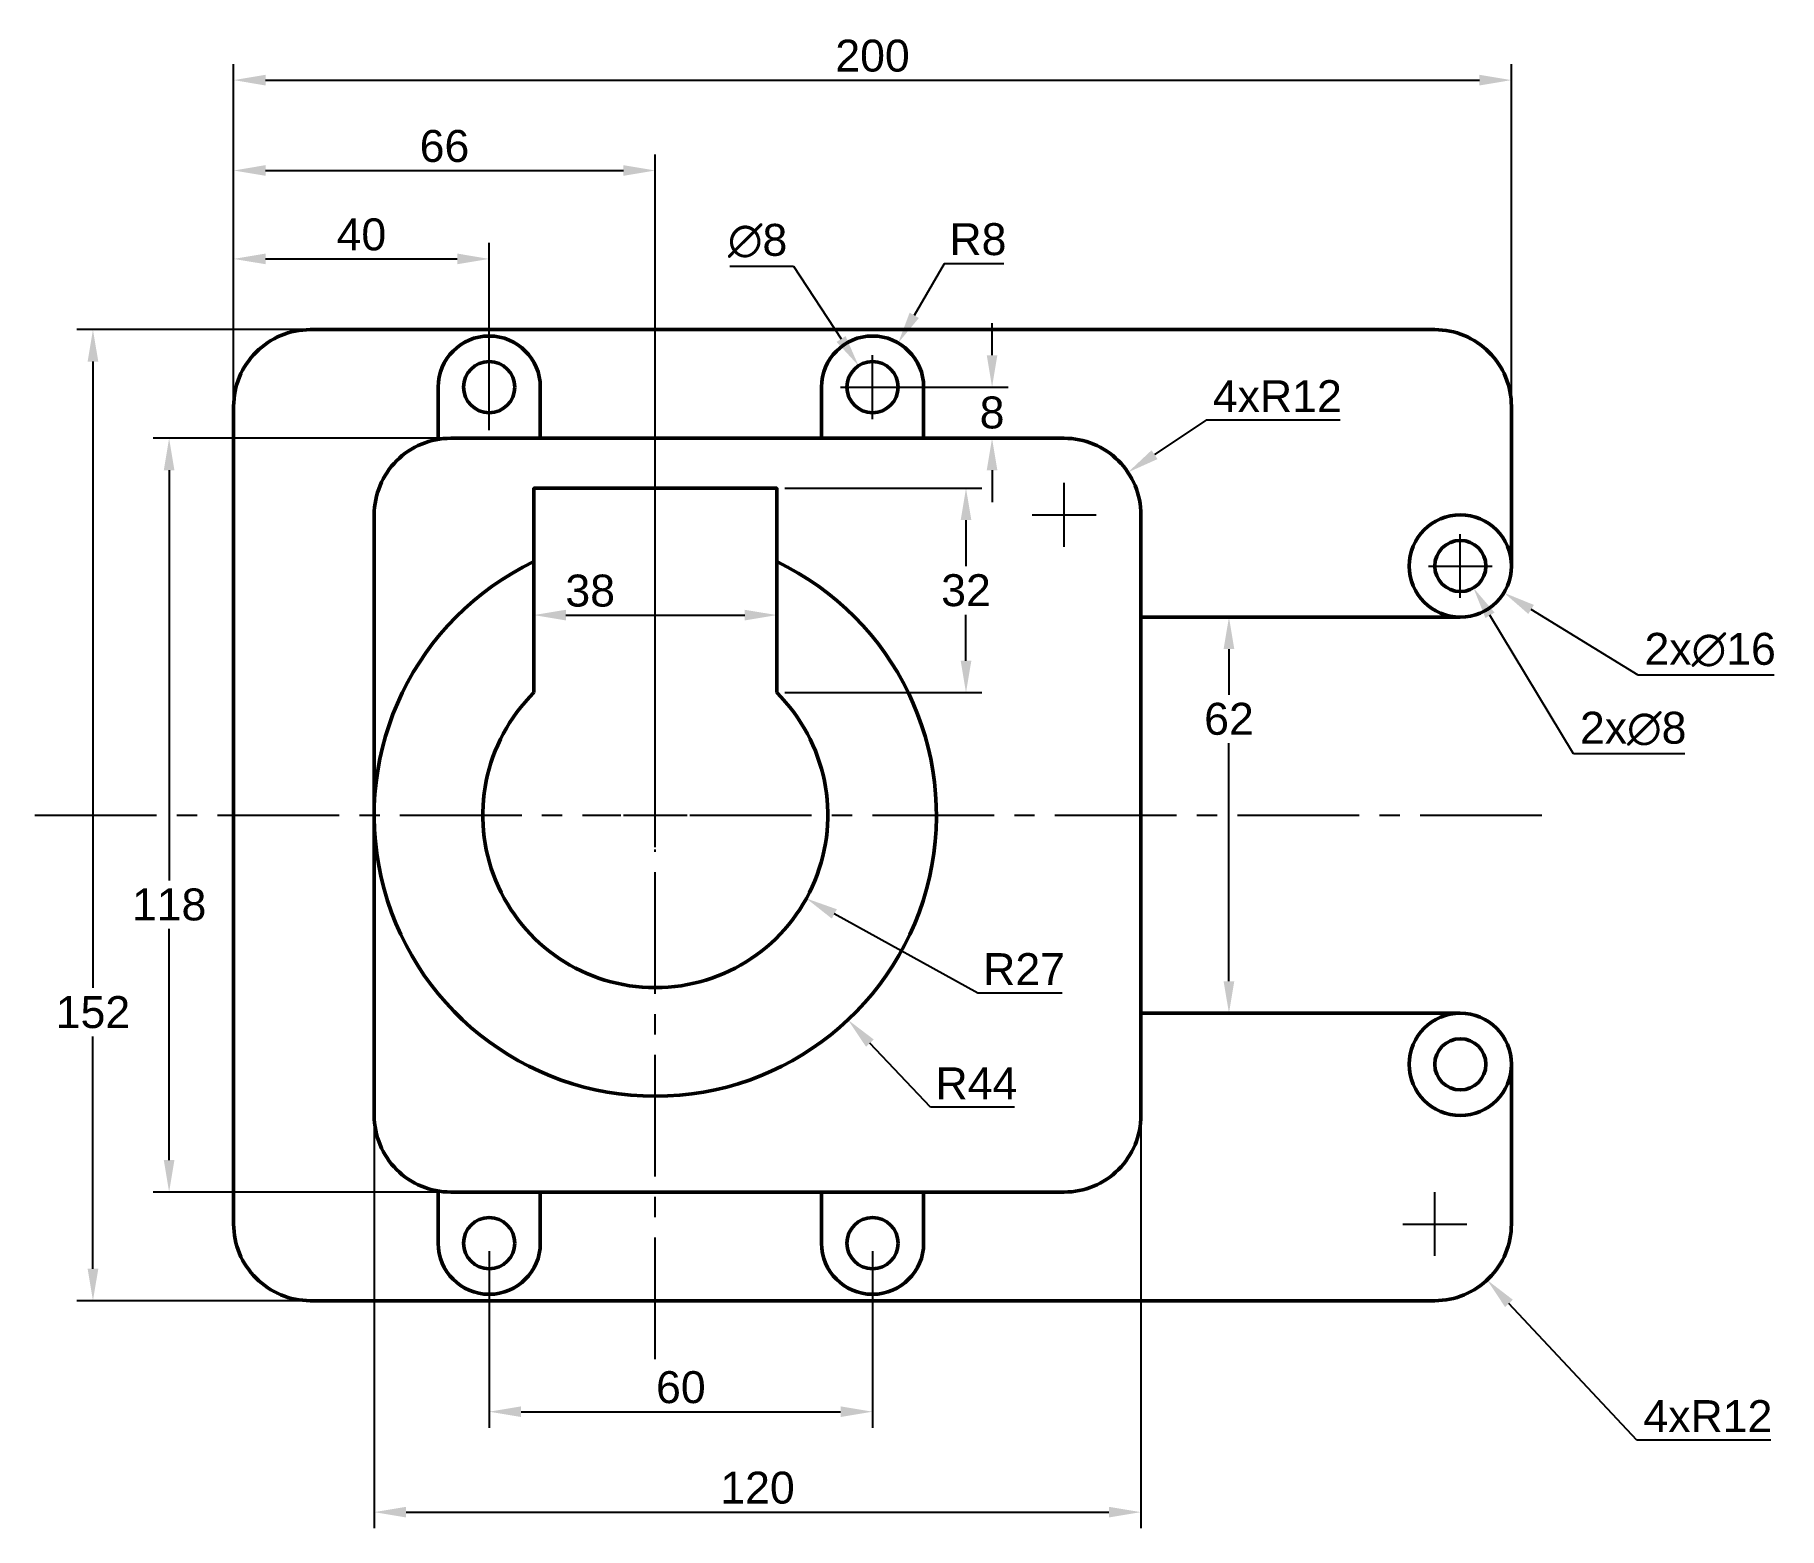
# Model space of a CAD drawing. Header units: millimetres. Extents: x 1383 to 1656, y 709 to 942.
import ezdxf

# ---------------------------------------------------------------- set-up
doc = ezdxf.new("R2010")
doc.units = ezdxf.units.MM
doc.linetypes.add('CENTER2', pattern=[28.575, 19.05, -3.175, 3.175, -3.175])
doc.layers.add('dim', color=8, linetype='Continuous')
doc.styles.get("Standard").update_dxf_attribs({"font": 'arial.ttf'})
doc.dimstyles.new('ISO-25', dxfattribs={"dimscale": 2, "dimtxt": 2.5, "dimasz": 2.5, "dimexe": 1.25, "dimexo": 0.625, "dimtad": 1, "dimtih": 1, "dimtoh": 1, "dimdsep": 46, "dimtxsty": 'Standard', "dimcen": 2.5, "dimadec": 0, "dimazin": 0, "dimtfac": 1, "dimtofl": 0, "dimtmove": 0, "dimatfit": 3, "dimfxl": 1, "dimarcsym": 0})

# ---------------------------------------------------------------- blocks, each defined once
blk = doc.blocks.new('*D1')
at = {"layer": 'Defpoints', "color": 0, "transparency": 16777216}
for p in [(1392.25, 896.16), (1426.27, 896.16), (1426.27, 744.16)]:
    blk.add_point(p, dxfattribs=at)
at = {"layer": 'dim', "color": 0, "lineweight": -2, "transparency": 16777216}
for p, q in [((1425.02, 896.16), (1389.75, 896.16)), ((1392.25, 891.16), (1392.25, 793.11)), ((1392.25, 749.16), (1392.25, 785.5)), ((1425.02, 744.16), (1389.75, 744.16))]:
    blk.add_line(p, q, dxfattribs=at)
at = {"layer": 'dim', "color": 0, "transparency": 16777216}
for points in [[(1391.42, 891.16), (1393.09, 891.16), (1392.25, 896.16)], [(1391.42, 749.16), (1393.09, 749.16), (1392.25, 744.16)]]:
    blk.add_solid(points, dxfattribs=at)
at = {"layer": 'dim', "color": 0, "transparency": 16777216, "insert": (1392.25, 789.3), "char_height": 5, "attachment_point": 5}
blk.add_mtext('152', dxfattribs=at)
blk = doc.blocks.new('*D2')
at = {"layer": 'Defpoints', "color": 0, "transparency": 16777216}
for p in [(1614.27, 935.22), (1414.27, 884.16), (1614.27, 884.16)]:
    blk.add_point(p, dxfattribs=at)
at = {"layer": 'dim', "color": 0, "lineweight": -2, "transparency": 16777216}
for p, q in [((1414.27, 885.41), (1414.27, 937.72)), ((1614.27, 885.41), (1614.27, 937.72)), ((1419.27, 935.22), (1609.27, 935.22))]:
    blk.add_line(p, q, dxfattribs=at)
at = {"layer": 'dim', "color": 0, "transparency": 16777216}
for points in [[(1419.27, 936.05), (1419.27, 934.38), (1414.27, 935.22)], [(1609.27, 936.05), (1609.27, 934.38), (1614.27, 935.22)]]:
    blk.add_solid(points, dxfattribs=at)
at = {"layer": 'dim', "color": 0, "transparency": 16777216, "insert": (1514.27, 939.02), "char_height": 5, "attachment_point": 5}
blk.add_mtext('200', dxfattribs=at)
blk = doc.blocks.new('*D3')
at = {"layer": 'Defpoints', "color": 0, "transparency": 16777216}
for p in [(1602.27, 756.16), (1610.47, 747.4)]:
    blk.add_point(p, dxfattribs=at)
at = {"layer": 'dim', "color": 0, "lineweight": -2, "transparency": 16777216}
for p, q in [((1602.27, 751.16), (1602.27, 761.16)), ((1597.27, 756.16), (1607.27, 756.16)), ((1633.9, 722.33), (1613.88, 743.74)), ((1654.89, 722.33), (1633.9, 722.33))]:
    blk.add_line(p, q, dxfattribs=at)
at = {"layer": 'dim', "color": 0, "transparency": 16777216}
blk.add_solid([(1614.49, 744.31), (1613.27, 743.17), (1610.47, 747.4)], dxfattribs=at)
at = {"layer": 'dim', "color": 0, "transparency": 16777216, "insert": (1645.02, 726.09), "char_height": 5, "attachment_point": 5}
blk.add_mtext('4xR12', dxfattribs=at)
blk = doc.blocks.new('*D4')
at = {"layer": 'Defpoints', "color": 0, "transparency": 16777216}
for p in [(1436.27, 820.16), (1556.27, 820.16), (1556.27, 711.06)]:
    blk.add_point(p, dxfattribs=at)
at = {"layer": 'dim', "color": 0, "lineweight": -2, "transparency": 16777216}
for p, q in [((1436.27, 818.91), (1436.27, 708.56)), ((1556.27, 818.91), (1556.27, 708.56)), ((1441.27, 711.06), (1551.27, 711.06))]:
    blk.add_line(p, q, dxfattribs=at)
at = {"layer": 'dim', "color": 0, "transparency": 16777216}
for points in [[(1441.27, 711.89), (1441.27, 710.23), (1436.27, 711.06)], [(1551.27, 711.89), (1551.27, 710.23), (1556.27, 711.06)]]:
    blk.add_solid(points, dxfattribs=at)
at = {"layer": 'dim', "color": 0, "transparency": 16777216, "insert": (1496.27, 714.86), "char_height": 5, "attachment_point": 5}
blk.add_mtext('120', dxfattribs=at)
blk = doc.blocks.new('*D5')
at = {"layer": 'Defpoints', "color": 0, "transparency": 16777216}
for p in [(1454.27, 879.16), (1404.17, 761.16), (1454.27, 761.16)]:
    blk.add_point(p, dxfattribs=at)
at = {"layer": 'dim', "color": 0, "lineweight": -2, "transparency": 16777216}
for p, q in [((1453.02, 879.16), (1401.67, 879.16)), ((1404.17, 874.16), (1404.17, 809.95)), ((1404.17, 766.16), (1404.17, 802.35)), ((1453.02, 761.16), (1401.67, 761.16))]:
    blk.add_line(p, q, dxfattribs=at)
at = {"layer": 'dim', "color": 0, "transparency": 16777216}
for points in [[(1403.34, 874.16), (1405, 874.16), (1404.17, 879.16)], [(1403.34, 766.16), (1405, 766.16), (1404.17, 761.16)]]:
    blk.add_solid(points, dxfattribs=at)
at = {"layer": 'dim', "color": 0, "transparency": 16777216, "insert": (1404.17, 806.15), "char_height": 5, "attachment_point": 5}
blk.add_mtext('118', dxfattribs=at)
blk = doc.blocks.new('*D6')
at = {"layer": 'Defpoints', "color": 0, "transparency": 16777216}
for p in [(1554.25, 873.82), (1544.27, 867.16)]:
    blk.add_point(p, dxfattribs=at)
at = {"layer": 'dim', "color": 0, "lineweight": -2, "transparency": 16777216}
for p, q in [((1566.51, 881.99), (1558.41, 876.59)), ((1587.49, 881.99), (1566.51, 881.99)), ((1544.27, 862.16), (1544.27, 872.16)), ((1539.27, 867.16), (1549.27, 867.16))]:
    blk.add_line(p, q, dxfattribs=at)
at = {"layer": 'dim', "color": 0, "transparency": 16777216}
blk.add_solid([(1557.95, 877.29), (1558.88, 875.9), (1554.25, 873.82)], dxfattribs=at)
at = {"layer": 'dim', "color": 0, "transparency": 16777216, "insert": (1577.63, 885.75), "char_height": 5, "attachment_point": 5}
blk.add_mtext('4xR12', dxfattribs=at)
blk = doc.blocks.new('*D7')
at = {"layer": 'Defpoints', "color": 0, "transparency": 16777216}
for p in [(1480.27, 921.07), (1414.27, 820.16), (1480.27, 820.16)]:
    blk.add_point(p, dxfattribs=at)
at = {"layer": 'dim', "color": 0, "lineweight": -2, "transparency": 16777216}
for p, q in [((1414.27, 821.41), (1414.27, 923.57)), ((1480.27, 821.41), (1480.27, 923.57)), ((1419.27, 921.07), (1475.27, 921.07))]:
    blk.add_line(p, q, dxfattribs=at)
at = {"layer": 'dim', "color": 0, "transparency": 16777216}
for points in [[(1419.27, 921.91), (1419.27, 920.24), (1414.27, 921.07)], [(1475.27, 921.91), (1475.27, 920.24), (1480.27, 921.07)]]:
    blk.add_solid(points, dxfattribs=at)
at = {"layer": 'dim', "color": 0, "transparency": 16777216, "insert": (1447.27, 924.88), "char_height": 5, "attachment_point": 5}
blk.add_mtext('66', dxfattribs=at)
blk = doc.blocks.new('*D8')
at = {"layer": 'Defpoints', "color": 0, "transparency": 16777216}
for p in [(1480.27, 820.16), (1503.91, 807.12)]:
    blk.add_point(p, dxfattribs=at)
at = {"layer": 'dim', "color": 0, "lineweight": -2, "transparency": 16777216}
for p, q in [((1480.27, 815.16), (1480.27, 825.16)), ((1475.27, 820.16), (1485.27, 820.16)), ((1530.76, 792.3), (1508.29, 804.7)), ((1543.96, 792.3), (1530.76, 792.3))]:
    blk.add_line(p, q, dxfattribs=at)
at = {"layer": 'dim', "color": 0, "transparency": 16777216}
blk.add_solid([(1508.69, 805.43), (1507.89, 803.97), (1503.91, 807.12)], dxfattribs=at)
at = {"layer": 'dim', "color": 0, "transparency": 16777216, "insert": (1537.99, 796.06), "char_height": 5, "attachment_point": 5}
blk.add_mtext('R27', dxfattribs=at)
blk = doc.blocks.new('*D9')
at = {"layer": 'Defpoints', "color": 0, "transparency": 16777216}
for p in [(1480.27, 820.16), (1510.43, 788.12)]:
    blk.add_point(p, dxfattribs=at)
at = {"layer": 'dim', "color": 0, "lineweight": -2, "transparency": 16777216}
for p, q in [((1480.27, 815.16), (1480.27, 825.16)), ((1475.27, 820.16), (1485.27, 820.16)), ((1523.32, 774.43), (1513.86, 784.48)), ((1536.5, 774.43), (1523.32, 774.43))]:
    blk.add_line(p, q, dxfattribs=at)
at = {"layer": 'dim', "color": 0, "transparency": 16777216}
blk.add_solid([(1514.46, 785.05), (1513.25, 783.91), (1510.43, 788.12)], dxfattribs=at)
at = {"layer": 'dim', "color": 0, "transparency": 16777216, "insert": (1530.53, 778.18), "char_height": 5, "attachment_point": 5}
blk.add_mtext('R44', dxfattribs=at)
blk = doc.blocks.new('*D10')
at = {"layer": 'Defpoints', "color": 0, "transparency": 16777216}
for p in [(1461.27, 871.34), (1499.27, 871.34), (1499.27, 851.48)]:
    blk.add_point(p, dxfattribs=at)
at = {"layer": 'dim', "color": 0, "lineweight": -2, "transparency": 16777216}
for p, q in [((1461.27, 870.09), (1461.27, 848.98)), ((1499.27, 870.09), (1499.27, 848.98)), ((1466.27, 851.48), (1494.27, 851.48))]:
    blk.add_line(p, q, dxfattribs=at)
at = {"layer": 'dim', "color": 0, "transparency": 16777216}
for points in [[(1466.27, 852.31), (1466.27, 850.64), (1461.27, 851.48)], [(1494.27, 852.31), (1494.27, 850.64), (1499.27, 851.48)]]:
    blk.add_solid(points, dxfattribs=at)
at = {"layer": 'dim', "color": 0, "transparency": 16777216, "insert": (1470.08, 855.28), "char_height": 5, "attachment_point": 5}
blk.add_mtext('38', dxfattribs=at)
blk = doc.blocks.new('*D11')
at = {"layer": 'Defpoints', "color": 0, "transparency": 16777216}
for p in [(1499.27, 871.34), (1499.27, 839.34), (1528.9, 839.34)]:
    blk.add_point(p, dxfattribs=at)
at = {"layer": 'dim', "color": 0, "lineweight": -2, "transparency": 16777216}
for p, q in [((1500.52, 871.34), (1531.4, 871.34)), ((1528.9, 866.34), (1528.9, 859.15)), ((1528.9, 844.34), (1528.9, 851.54)), ((1500.52, 839.34), (1531.4, 839.34))]:
    blk.add_line(p, q, dxfattribs=at)
at = {"layer": 'dim', "color": 0, "transparency": 16777216}
for points in [[(1528.07, 866.34), (1529.74, 866.34), (1528.9, 871.34)], [(1528.07, 844.34), (1529.74, 844.34), (1528.9, 839.34)]]:
    blk.add_solid(points, dxfattribs=at)
at = {"layer": 'dim', "color": 0, "transparency": 16777216, "insert": (1528.9, 855.34), "char_height": 5, "attachment_point": 5}
blk.add_mtext('32', dxfattribs=at)
blk = doc.blocks.new('*D12')
at = {"layer": 'Defpoints', "color": 0, "transparency": 16777216}
for p in [(1454.27, 907.23), (1414.27, 884.16), (1454.27, 879.16)]:
    blk.add_point(p, dxfattribs=at)
at = {"layer": 'dim', "color": 0, "lineweight": -2, "transparency": 16777216}
for p, q in [((1414.27, 885.41), (1414.27, 909.73)), ((1454.27, 880.41), (1454.27, 909.73)), ((1419.27, 907.23), (1449.27, 907.23))]:
    blk.add_line(p, q, dxfattribs=at)
at = {"layer": 'dim', "color": 0, "transparency": 16777216}
for points in [[(1419.27, 908.07), (1419.27, 906.4), (1414.27, 907.23)], [(1449.27, 908.07), (1449.27, 906.4), (1454.27, 907.23)]]:
    blk.add_solid(points, dxfattribs=at)
at = {"layer": 'dim', "color": 0, "transparency": 16777216, "insert": (1434.27, 911.04), "char_height": 5, "attachment_point": 5}
blk.add_mtext('40', dxfattribs=at)
blk = doc.blocks.new('*D13')
at = {"layer": 'Defpoints', "color": 0, "transparency": 16777216}
for p in [(1514.27, 887.16), (1514.27, 879.16), (1532.98, 879.16)]:
    blk.add_point(p, dxfattribs=at)
at = {"layer": 'dim', "color": 0, "lineweight": -2, "transparency": 16777216}
for p, q in [((1532.98, 892.16), (1532.98, 897.16)), ((1515.52, 887.16), (1535.48, 887.16)), ((1515.52, 879.16), (1535.48, 879.16)), ((1532.98, 874.16), (1532.98, 869.16))]:
    blk.add_line(p, q, dxfattribs=at)
at = {"layer": 'dim', "color": 0, "transparency": 16777216}
for points in [[(1532.15, 892.16), (1533.81, 892.16), (1532.98, 887.16)], [(1532.15, 874.16), (1533.81, 874.16), (1532.98, 879.16)]]:
    blk.add_solid(points, dxfattribs=at)
at = {"layer": 'dim', "color": 0, "transparency": 16777216, "insert": (1532.98, 883.16), "char_height": 5, "attachment_point": 5}
blk.add_mtext('8', dxfattribs=at)
blk = doc.blocks.new('*D14')
at = {"layer": 'Defpoints', "color": 0, "transparency": 16777216}
for p in [(1518.29, 894.08), (1514.27, 887.16)]:
    blk.add_point(p, dxfattribs=at)
at = {"layer": 'dim', "color": 0, "lineweight": -2, "transparency": 16777216}
for p, q in [((1525.49, 906.48), (1520.8, 898.4)), ((1534.81, 906.48), (1525.49, 906.48)), ((1514.27, 882.16), (1514.27, 892.16)), ((1509.27, 887.16), (1519.27, 887.16))]:
    blk.add_line(p, q, dxfattribs=at)
at = {"layer": 'dim', "color": 0, "transparency": 16777216}
blk.add_solid([(1520.08, 898.82), (1521.52, 897.98), (1518.29, 894.08)], dxfattribs=at)
at = {"layer": 'dim', "color": 0, "transparency": 16777216, "insert": (1530.77, 910.29), "char_height": 5, "attachment_point": 5}
blk.add_mtext('R8', dxfattribs=at)
blk = doc.blocks.new('*D15')
at = {"layer": 'Defpoints', "color": 0, "transparency": 16777216}
for p in [(1512.08, 890.51), (1516.46, 883.81)]:
    blk.add_point(p, dxfattribs=at)
at = {"layer": 'dim', "color": 0, "lineweight": -2, "transparency": 16777216}
for p, q in [((1491.91, 906.11), (1501.89, 906.11)), ((1501.89, 906.11), (1509.35, 894.7)), ((1514.27, 882.16), (1514.27, 892.16)), ((1509.27, 887.16), (1519.27, 887.16))]:
    blk.add_line(p, q, dxfattribs=at)
at = {"layer": 'dim', "color": 0, "transparency": 16777216}
blk.add_solid([(1510.05, 895.15), (1508.65, 894.24), (1512.08, 890.51)], dxfattribs=at)
at = {"layer": 'dim', "color": 0, "transparency": 16777216, "insert": (1496.28, 910.05), "char_height": 5, "attachment_point": 5}
blk.add_mtext('∅8', dxfattribs=at)
blk = doc.blocks.new('*D16')
at = {"layer": 'Defpoints', "color": 0, "transparency": 16777216}
for p in [(1454.27, 753.16), (1514.27, 753.16), (1514.27, 726.78)]:
    blk.add_point(p, dxfattribs=at)
at = {"layer": 'dim', "color": 0, "lineweight": -2, "transparency": 16777216}
for p, q in [((1454.27, 751.91), (1454.27, 724.28)), ((1514.27, 751.91), (1514.27, 724.28)), ((1459.27, 726.78), (1509.27, 726.78))]:
    blk.add_line(p, q, dxfattribs=at)
at = {"layer": 'dim', "color": 0, "transparency": 16777216}
for points in [[(1459.27, 727.62), (1459.27, 725.95), (1454.27, 726.78)], [(1509.27, 727.62), (1509.27, 725.95), (1514.27, 726.78)]]:
    blk.add_solid(points, dxfattribs=at)
at = {"layer": 'dim', "color": 0, "transparency": 16777216, "insert": (1484.27, 730.59), "char_height": 5, "attachment_point": 5}
blk.add_mtext('60', dxfattribs=at)
blk = doc.blocks.new('*D17')
at = {"layer": 'Defpoints', "color": 0, "transparency": 16777216}
for p in [(1556.27, 851.16), (1556.27, 789.16), (1570.06, 789.16)]:
    blk.add_point(p, dxfattribs=at)
at = {"layer": 'dim', "color": 0, "lineweight": -2, "transparency": 16777216}
for p, q in [((1557.52, 851.16), (1572.56, 851.16)), ((1570.06, 846.16), (1570.06, 839.01)), ((1570.06, 794.16), (1570.06, 831.41)), ((1557.52, 789.16), (1572.56, 789.16))]:
    blk.add_line(p, q, dxfattribs=at)
at = {"layer": 'dim', "color": 0, "transparency": 16777216}
for points in [[(1569.22, 846.16), (1570.89, 846.16), (1570.06, 851.16)], [(1569.22, 794.16), (1570.89, 794.16), (1570.06, 789.16)]]:
    blk.add_solid(points, dxfattribs=at)
at = {"layer": 'dim', "color": 0, "transparency": 16777216, "insert": (1570.06, 835.21), "char_height": 5, "attachment_point": 5}
blk.add_mtext('62', dxfattribs=at)
blk = doc.blocks.new('*D18')
at = {"layer": 'Defpoints', "color": 0, "transparency": 16777216}
for p in [(1599.45, 863.34), (1613.09, 854.98)]:
    blk.add_point(p, dxfattribs=at)
at = {"layer": 'dim', "color": 0, "lineweight": -2, "transparency": 16777216}
for p, q in [((1606.27, 854.16), (1606.27, 864.16)), ((1601.27, 859.16), (1611.27, 859.16)), ((1634.1, 842.09), (1617.35, 852.36)), ((1655.41, 842.09), (1634.1, 842.09))]:
    blk.add_line(p, q, dxfattribs=at)
at = {"layer": 'dim', "color": 0, "transparency": 16777216}
blk.add_solid([(1617.79, 853.07), (1616.92, 851.65), (1613.09, 854.98)], dxfattribs=at)
at = {"layer": 'dim', "color": 0, "transparency": 16777216, "insert": (1645.38, 846.03), "char_height": 5, "attachment_point": 5}
blk.add_mtext('2x∅16', dxfattribs=at)
blk = doc.blocks.new('*D19')
at = {"layer": 'Defpoints', "color": 0, "transparency": 16777216}
for p in [(1604.21, 862.59), (1608.33, 855.73)]:
    blk.add_point(p, dxfattribs=at)
at = {"layer": 'dim', "color": 0, "lineweight": -2, "transparency": 16777216}
for p, q in [((1606.27, 854.16), (1606.27, 864.16)), ((1601.27, 859.16), (1611.27, 859.16)), ((1623.99, 829.74), (1610.91, 851.45)), ((1641.43, 829.74), (1623.99, 829.74))]:
    blk.add_line(p, q, dxfattribs=at)
at = {"layer": 'dim', "color": 0, "transparency": 16777216}
blk.add_solid([(1611.63, 851.88), (1610.2, 851.02), (1608.33, 855.73)], dxfattribs=at)
at = {"layer": 'dim', "color": 0, "transparency": 16777216, "insert": (1633.33, 833.68), "char_height": 5, "attachment_point": 5}
blk.add_mtext('2x∅8', dxfattribs=at)
blk = doc.blocks.new('*U20')
at = {"layer": 'dim', "color": 0, "linetype": 'CENTER2', "transparency": 16777216}
for p, q in [((0, 5.4), (0, 90.44)), ((-97.11, 0), (-5.4, 0)), ((5.4, 0), (141.47, 0)), ((0, -85.14), (0, -5.4))]:
    blk.add_line(p, q, dxfattribs=at)
at = {"layer": 'dim', "color": 0, "linetype": 'Continuous', "transparency": 16777216}
for p, q in [((-2.7, 0), (2.7, 0)), ((0, -2.7), (0, 2.7))]:
    blk.add_line(p, q, dxfattribs=at)

msp = doc.modelspace()

# ---------------------------------------------------------------- linework, layer by layer
at = {"lineweight": 50}
for p, q in [((1446.27, 887.16), (1446.27, 878.992)), ((1462.27, 887.16), (1462.27, 879.16)), ((1506.27, 887.16), (1506.27, 878.992)), ((1522.27, 887.16), (1522.27, 879.16)), ((1556.27, 851.16), (1606.27, 851.16)), ((1556.27, 789.16), (1606.27, 789.16)), ((1446.27, 753.16), (1446.27, 761.328)), ((1462.27, 753.16), (1462.27, 761.16)), ((1506.27, 753.16), (1506.27, 761.328)), ((1522.27, 753.16), (1522.27, 761.16))]:
    msp.add_line(p, q, dxfattribs=at)
msp.add_lwpolyline([(1614.27, 859.16), (1614.27, 884.16, 0.4142136), (1602.27, 896.16), (1426.27, 896.16, 0.4142136), (1414.27, 884.16), (1414.27, 756.16, 0.4142136), (1426.27, 744.16), (1602.27, 744.16, 0.4142136), (1614.27, 756.16), (1614.27, 781.16)], format="xyb", dxfattribs=at)
msp.add_lwpolyline([(1448.27, 761.16), (1544.27, 761.16, 0.4142136), (1556.27, 773.16), (1556.27, 867.16, 0.4142136), (1544.27, 879.16), (1448.27, 879.16, 0.4142136), (1436.27, 867.16), (1436.27, 773.16, 0.4142136)], format="xyb", close=True, dxfattribs=at)
msp.add_lwpolyline([(1499.27, 839.344), (1499.27, 871.344), (1461.27, 871.344), (1461.27, 839.344)], dxfattribs=at)
for centre, radius in [((1454.27, 887.16), 4), ((1514.27, 887.16), 4), ((1606.27, 859.16), 8), ((1606.27, 859.16), 4), ((1606.27, 781.16), 8), ((1606.27, 781.16), 4), ((1454.27, 753.16), 4), ((1514.27, 753.16), 4)]:
    msp.add_circle(centre, radius, dxfattribs=at)
for centre, radius, start, end in [((1454.27, 887.16), 8, 0, 180), ((1514.27, 887.16), 8, 0, 180), ((1480.27, 820.16), 44, 115.583, 64.417), ((1480.27, 820.16), 27, 134.72491, 45.27509), ((1454.27, 753.16), 8, 180, 0), ((1514.27, 753.16), 8, 180, 0)]:
    msp.add_arc(centre, radius, start, end, dxfattribs=at)

# ---------------------------------------------------------------- block references
at = {"layer": 'dim', "linetype": 'CENTER2'}
msp.add_blockref('*U20', (1480.27, 820.16), dxfattribs=at)

# ---------------------------------------------------------------- dimensions: what is measured, and where the dimension line sits
at = {"layer": 'dim'}
for base, p1, p2, picture, middle in [((1614.27, 935.216), (1414.27, 884.16), (1614.27, 884.16), '*D2', (1514.27, 939.019)), ((1480.27, 921.074), (1414.27, 820.16), (1480.27, 820.16), '*D7', (1447.27, 924.876)), ((1454.27, 907.233), (1414.27, 884.16), (1454.27, 879.16), '*D12', (1434.27, 911.035)), ((1514.27, 726.783), (1454.27, 753.16), (1514.27, 753.16), '*D16', (1484.27, 730.586))]:
    dim = msp.add_linear_dim(base=base, p1=p1, p2=p2, dimstyle='ISO-25', dxfattribs=at)
    dim.commit()
    dim.dimension.update_dxf_attribs({"geometry": picture, "text_midpoint": middle})
dim = msp.add_diameter_dim_2p(p1=(1516.458, 883.812), p2=(1512.083, 890.509), dimstyle='ISO-25', dxfattribs=at)
dim.commit()
dim.dimension.update_dxf_attribs({"geometry": '*D15', "text_midpoint": (1496.278, 906.109), "dimtype": 163})
for center, mpoint, picture, middle in [((1514.27, 887.16), (1518.287, 894.079), '*D14', (1530.774, 906.484)), ((1480.27, 820.16), (1503.91, 807.117), '*D8', (1537.989, 792.299)), ((1480.27, 820.16), (1510.431, 788.124), '*D9', (1530.532, 774.435))]:
    dim = msp.add_radius_dim(center=center, mpoint=mpoint, dimstyle='ISO-25', dxfattribs=at)
    dim.commit()
    dim.dimension.update_dxf_attribs({"geometry": picture, "text_midpoint": middle, "dimtype": 164})
for base, p1, p2, picture, middle in [((1392.254, 896.16), (1426.27, 744.16), (1426.27, 896.16), '*D1', (1392.254, 789.304)), ((1404.169, 761.16), (1454.27, 879.16), (1454.27, 761.16), '*D5', (1404.169, 806.151)), ((1570.058, 789.16), (1556.27, 851.16), (1556.27, 789.16), '*D17', (1570.058, 835.211))]:
    dim = msp.add_linear_dim(base=base, p1=p1, p2=p2, angle=90, dimstyle='ISO-25', dxfattribs=at)
    dim.commit()
    dim.dimension.update_dxf_attribs({"geometry": picture, "text_midpoint": middle, "dimtype": 160})
for base, p1, p2, picture, middle in [((1532.979, 879.16), (1514.27, 887.16), (1514.27, 879.16), '*D13', (1532.979, 883.16)), ((1528.903, 839.344), (1499.27, 871.344), (1499.27, 839.344), '*D11', (1528.903, 855.344))]:
    dim = msp.add_linear_dim(base=base, p1=p1, p2=p2, angle=90, dimstyle='ISO-25', dxfattribs=at)
    dim.commit()
    dim.dimension.update_dxf_attribs({"geometry": picture, "text_midpoint": middle})
for center, mpoint, picture, middle in [((1544.27, 867.16), (1554.253, 873.819), '*D6', (1577.627, 881.995)), ((1602.27, 756.16), (1610.466, 747.395), '*D3', (1645.02, 722.329))]:
    dim = msp.add_radius_dim(center=center, mpoint=mpoint, text='4x<>', dimstyle='ISO-25', dxfattribs=at)
    dim.commit()
    dim.dimension.update_dxf_attribs({"geometry": picture, "text_midpoint": middle, "dimtype": 164})
for base, p1, p2, picture, middle in [((1499.27, 851.476), (1461.27, 871.344), (1499.27, 871.344), '*D10', (1470.081, 851.476)), ((1556.27, 711.059), (1436.27, 820.16), (1556.27, 820.16), '*D4', (1496.27, 711.059))]:
    dim = msp.add_linear_dim(base=base, p1=p1, p2=p2, dimstyle='ISO-25', dxfattribs=at)
    dim.commit()
    dim.dimension.update_dxf_attribs({"geometry": picture, "text_midpoint": middle, "dimtype": 160})
for p1, p2, picture, middle in [((1599.45, 863.343), (1613.09, 854.978), '*D18', (1645.381, 842.091)), ((1604.206, 862.587), (1608.334, 855.734), '*D19', (1633.333, 829.736))]:
    dim = msp.add_diameter_dim_2p(p1=p1, p2=p2, text='2x<>', dimstyle='ISO-25', dxfattribs=at)
    dim.commit()
    dim.dimension.update_dxf_attribs({"geometry": picture, "text_midpoint": middle, "dimtype": 163})

doc.saveas('drawing.dxf')
